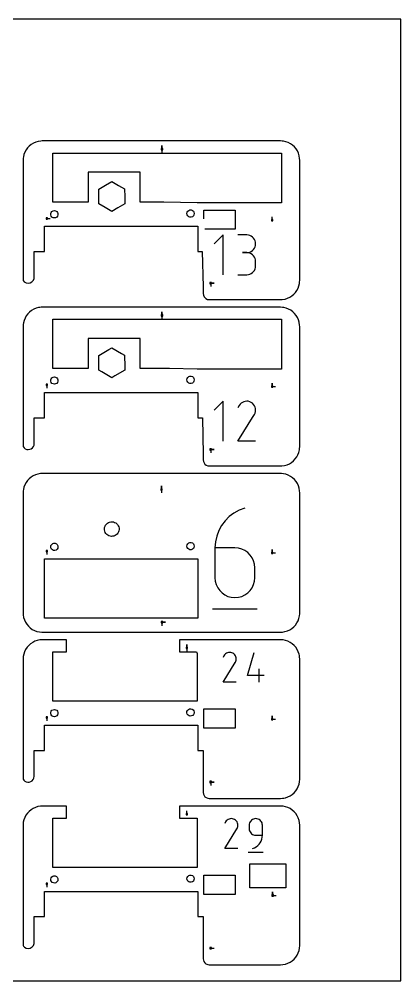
# Model space of a CAD drawing. Extents: x 0 to 400, y 0 to 400.
# Drawn here: x 241.4 to 400, y 0 to 400 of the extents above; entities that cross this region are included whole.
import ezdxf

# ---------------------------------------------------------------- set-up
doc = ezdxf.new("R2010")
doc.units = 0

msp = doc.modelspace()

# ---------------------------------------------------------------- linework, layer by layer
at = {"layer": 'annotation', "color": 1}
for p, q in [((300.755609, 346.001219), (300.755609, 347.429969)), ((300.755609, 346.001219), (300.755609, 347.429969)), ((300.755609, 347.429969), (300.755609, 346.001219)), ((300.755609, 346.001219), (300.755609, 344.572469)), ((318.198953, 320.632715), (318.436343, 320.632733)), ((318.198975, 320.553919), (318.198953, 320.632715)), ((318.198973, 316.897401), (318.198975, 320.553919)), ((318.436343, 320.632733), (331.198956, 320.632905)), ((331.198956, 320.632905), (331.199078, 320.554001)), ((331.199078, 320.554001), (331.198976, 312.699797)), ((252.850612, 317.081897), (254.279362, 317.081897)), ((346.517482, 316.367522), (346.517482, 317.796272)), ((330.98148, 312.632829), (318.593611, 312.632749)), ((331.199086, 312.632911), (330.98148, 312.632829)), ((331.198976, 312.699797), (331.199086, 312.632911)), ((326.123764, 310.271913), (322.441896, 306.589007)), ((326.123764, 293.710258), (326.123764, 310.271913)), ((336.011579, 310.252699), (332.333866, 310.252699)), ((336.673025, 310.193329), (336.011579, 310.252699)), ((337.295422, 310.022233), (336.673025, 310.193329)), ((337.868419, 309.749936), (337.295422, 310.022233)), ((338.381665, 309.386958), (337.868419, 309.749936)), ((338.824806, 308.943824), (338.381665, 309.386958)), ((339.187491, 308.431056), (338.824806, 308.943824)), ((339.459369, 307.859177), (339.187491, 308.431056)), ((338.381665, 303.763925), (338.824806, 304.207928)), ((338.824806, 304.207928), (339.187491, 304.721992)), ((339.187491, 304.721992), (339.459369, 305.29568)), ((339.630087, 307.238711), (339.459369, 307.859177)), ((339.459369, 305.29568), (339.630087, 305.918555)), ((339.689293, 306.580179), (339.630087, 307.238711)), ((339.630087, 305.918555), (339.689293, 306.580179)), ((339.689293, 306.580179), (339.689293, 306.580179)), ((336.011579, 302.897272), (334.170126, 302.897272)), ((334.170126, 302.897272), (336.011579, 302.897272)), ((336.011579, 302.897272), (336.673025, 302.956656)), ((336.673025, 302.837902), (336.011579, 302.897272)), ((336.011579, 302.897272), (336.011579, 302.897272)), ((336.673025, 302.956656), (337.295422, 303.127852)), ((337.295422, 302.666806), (336.673025, 302.837902)), ((337.295422, 303.127852), (337.868419, 303.40042)), ((337.868419, 302.394508), (337.295422, 302.666806)), ((337.868419, 303.40042), (338.381665, 303.763925)), ((338.381665, 302.031531), (337.868419, 302.394508)), ((338.824806, 301.588397), (338.381665, 302.031531)), ((339.187491, 301.075629), (338.824806, 301.588397)), ((339.459369, 300.50375), (339.187491, 301.075629)), ((339.630087, 299.883283), (339.459369, 300.50375)), ((339.187491, 295.531959), (339.459369, 296.10388)), ((339.459369, 296.10388), (339.630087, 296.724492)), ((339.689293, 299.224751), (339.630087, 299.883283)), ((339.630087, 296.724492), (339.689293, 297.383298)), ((339.689293, 297.383298), (339.689293, 299.224751)), ((339.689293, 299.224751), (339.689293, 299.224751)), ((332.333866, 293.710778), (336.011579, 293.710778)), ((336.011579, 293.710778), (336.673025, 293.770114)), ((336.011579, 293.710778), (336.011579, 293.710778)), ((336.673025, 293.770114), (337.295422, 293.941124)), ((337.295422, 293.941124), (337.868419, 294.21331)), ((337.868419, 294.21331), (338.381665, 294.576177)), ((338.381665, 294.576177), (338.824806, 295.019225)), ((338.824806, 295.019225), (339.187491, 295.531959)), ((320.99474, 290.205646), (322.42349, 290.205646)), ((320.99474, 290.205646), (322.42349, 290.205646)), ((322.42349, 290.205646), (320.99474, 290.205646)), ((320.99474, 290.205646), (320.99474, 288.776896)), ((300.755609, 276.826214), (300.755609, 278.254964)), ((300.755609, 276.826214), (300.755609, 278.254964)), ((300.755609, 278.254964), (300.755609, 276.826214)), ((300.755609, 276.826214), (300.755609, 275.397464)), ((346.517482, 247.192518), (346.517482, 248.621267)), ((346.517482, 247.192518), (346.517482, 248.621267)), ((346.517482, 248.621267), (346.517482, 247.192518)), ((252.850612, 247.906893), (252.850612, 246.478143)), ((346.517482, 247.192518), (347.946232, 247.192517)), ((326.122514, 241.096908), (322.440646, 237.414002)), ((326.122514, 224.535253), (326.122514, 241.096908)), ((333.670296, 240.252465), (333.210467, 239.798792)), ((334.192706, 240.612705), (333.670296, 240.252465)), ((334.763713, 240.875881), (334.192706, 240.612705)), ((335.369332, 241.038358), (334.763713, 240.875881)), ((335.995577, 241.096504), (335.369332, 241.038358)), ((336.628465, 241.046687), (335.995577, 241.096504)), ((337.254009, 240.885272), (336.628465, 241.046687)), ((337.858226, 240.608628), (337.254009, 240.885272)), ((338.398633, 240.224887), (337.858226, 240.608628)), ((337.858226, 240.608628), (337.858226, 240.608628)), ((338.850472, 239.7644), (338.398633, 240.224887)), ((332.827205, 239.25532), (332.344252, 238.328881)), ((333.210467, 239.798792), (332.827205, 239.25532)), ((339.209725, 239.24128), (338.850472, 239.7644)), ((339.195954, 235.577607), (339.476586, 236.180148)), ((339.472375, 238.669641), (339.209725, 239.24128)), ((339.634403, 238.063594), (339.472375, 238.669641)), ((339.476586, 236.180148), (339.640527, 236.804735)), ((339.691793, 237.437255), (339.634403, 238.063594)), ((339.640527, 236.804735), (339.691793, 237.437255)), ((332.333866, 224.535119), (339.130521, 235.476862)), ((339.130521, 235.476862), (339.138647, 235.486916)), ((339.130521, 235.476862), (339.130521, 235.476862)), ((339.138647, 235.486916), (339.146438, 235.497056)), ((339.146438, 235.497056), (339.153948, 235.507366)), ((339.153948, 235.507366), (339.161227, 235.517933)), ((339.161227, 235.517933), (339.168326, 235.528842)), ((339.168326, 235.528842), (339.175297, 235.540178)), ((339.175297, 235.540178), (339.182191, 235.552028)), ((339.182191, 235.552028), (339.18906, 235.564475)), ((339.18906, 235.564475), (339.195954, 235.577607)), ((339.195954, 235.577607), (339.195954, 235.577607)), ((339.689293, 224.535119), (332.333866, 224.535119)), ((320.99474, 221.030641), (322.42349, 221.030641)), ((320.99474, 221.030641), (322.42349, 221.030641)), ((322.42349, 221.030641), (320.99474, 221.030641)), ((320.99474, 221.030641), (320.99474, 219.601891)), ((300.517484, 204.417515), (300.517484, 205.846264)), ((300.517484, 204.417515), (300.517484, 205.846264)), ((300.517484, 205.846264), (300.517484, 204.417515)), ((300.517484, 204.417515), (300.517484, 202.988765)), ((335.217693, 196.649375), (332.847155, 195.760566)), ((335.217693, 196.649375), (335.217693, 196.649375)), ((328.714185, 193.086687), (326.996412, 191.361625)), ((330.671876, 194.563002), (328.714185, 193.086687)), ((332.847155, 195.760566), (330.671876, 194.563002)), ((325.540889, 189.417821), (324.369944, 187.285278)), ((326.996412, 191.361625), (325.540889, 189.417821)), ((323.505908, 184.994001), (322.971111, 182.573995)), ((324.369944, 187.285278), (323.505908, 184.994001)), ((322.971111, 182.573995), (322.787883, 180.055263)), ((322.787883, 180.055263), (322.787883, 167.669854)), ((331.062739, 180.055263), (322.787883, 180.055263)), ((332.550991, 179.922449), (331.062739, 180.055263)), ((252.850612, 178.731891), (252.850612, 177.303141)), ((333.951385, 179.539408), (332.550991, 179.922449)), ((335.240629, 178.929238), (333.951385, 179.539408)), ((336.39543, 178.115039), (335.240629, 178.929238)), ((337.392498, 177.119911), (336.39543, 178.115039)), ((338.20854, 175.966953), (337.392498, 177.119911)), ((346.517482, 178.017516), (346.517482, 179.446265)), ((346.517482, 178.017516), (346.517482, 179.446265)), ((346.517482, 179.446265), (346.517482, 178.017516)), ((346.517482, 178.017516), (347.946232, 178.017515)), ((338.820265, 174.679264), (338.20854, 175.966953)), ((339.20438, 173.279944), (338.820265, 174.679264)), ((339.337594, 171.792092), (339.20438, 173.279944)), ((339.337594, 167.669854), (339.337594, 171.792092)), ((339.337594, 171.792092), (339.337594, 171.792092)), ((322.787883, 167.669854), (322.787883, 167.669854)), ((322.787883, 167.669854), (322.921482, 166.18128)), ((322.921482, 166.18128), (323.306559, 164.780027)), ((323.306559, 164.780027), (323.919534, 163.48954)), ((338.20854, 163.48954), (338.820265, 164.780027)), ((338.820265, 164.780027), (339.20438, 166.18128)), ((339.20438, 166.18128), (339.337594, 167.669854)), ((323.919534, 163.48954), (324.736826, 162.333264)), ((324.736826, 162.333264), (325.734855, 161.334645)), ((325.734855, 161.334645), (326.890042, 160.517128)), ((326.890042, 160.517128), (328.178804, 159.90416)), ((333.951385, 159.90416), (335.240629, 160.517128)), ((335.240629, 160.517128), (336.39543, 161.334645)), ((336.39543, 161.334645), (337.392498, 162.333264)), ((337.392498, 162.333264), (338.20854, 163.48954)), ((328.178804, 159.90416), (329.577563, 159.519185)), ((329.577563, 159.519185), (331.062739, 159.385651)), ((331.062739, 159.385651), (332.550991, 159.519185)), ((331.062739, 159.385651), (331.062739, 159.385651)), ((332.550991, 159.519185), (333.951385, 159.90416)), ((321.751481, 154.727685), (340.383343, 154.727685)), ((300.755609, 149.135514), (302.184359, 149.135514)), ((300.755609, 149.135514), (302.184359, 149.135514)), ((302.184359, 149.135514), (300.755609, 149.135514)), ((300.755609, 149.135514), (300.755609, 147.706764)), ((311.11311, 138.476204), (311.11311, 139.904954)), ((311.11311, 138.476204), (311.11311, 139.904954)), ((311.11311, 139.904954), (311.11311, 138.476204)), ((311.11311, 138.476204), (311.11311, 137.047454)), ((327.518385, 136.254631), (327.126578, 135.98445)), ((327.94664, 136.452012), (327.518385, 136.254631)), ((328.400854, 136.57387), (327.94664, 136.452012)), ((328.870539, 136.61748), (328.400854, 136.57387)), ((329.345204, 136.580117), (328.870539, 136.61748)), ((329.814362, 136.459056), (329.345204, 136.580117)), ((330.267525, 136.251573), (329.814362, 136.459056)), ((330.67283, 135.963767), (330.267525, 136.251573)), ((330.267525, 136.251573), (330.267525, 136.251573)), ((336.299729, 126.957943), (339.054119, 136.617783)), ((326.124255, 124.196441), (331.221747, 132.402748)), ((326.494259, 135.236592), (326.132045, 134.541763)), ((326.781706, 135.644196), (326.494259, 135.236592)), ((327.126578, 135.98445), (326.781706, 135.644196)), ((331.01171, 135.618402), (330.67283, 135.963767)), ((331.281149, 135.226062), (331.01171, 135.618402)), ((331.221747, 132.402748), (331.227841, 132.410289)), ((331.221747, 132.402748), (331.221747, 132.402748)), ((331.227841, 132.410289), (331.233684, 132.417894)), ((331.233684, 132.417894), (331.239317, 132.425627)), ((331.239317, 132.425627), (331.244776, 132.433552)), ((331.244776, 132.433552), (331.2501, 132.441734)), ((331.2501, 132.441734), (331.255328, 132.450236)), ((331.255328, 132.450236), (331.260499, 132.459123)), ((331.260499, 132.459123), (331.26565, 132.468458)), ((331.26565, 132.468458), (331.270821, 132.478307)), ((331.270821, 132.478307), (331.481295, 132.930213)), ((331.270821, 132.478307), (331.270821, 132.478307)), ((331.478137, 134.797332), (331.281149, 135.226062)), ((331.599658, 134.342798), (331.478137, 134.797332)), ((331.481295, 132.930213), (331.604251, 133.398653)), ((331.642701, 133.873043), (331.599658, 134.342798)), ((331.604251, 133.398653), (331.642701, 133.873043)), ((341.129259, 124.196542), (341.129259, 129.713112)), ((331.640825, 124.196441), (326.124255, 124.196441)), ((343.19661, 126.957943), (336.299729, 126.957943)), ((252.850612, 109.556882), (252.850612, 108.128132)), ((346.517482, 108.842507), (346.517482, 110.271257)), ((346.517482, 108.842507), (346.517482, 110.271257)), ((346.517482, 110.271257), (346.517482, 108.842507)), ((346.517482, 108.842507), (347.946232, 108.842507)), ((320.99474, 82.68063), (322.42349, 82.68063)), ((320.99474, 82.68063), (322.42349, 82.68063)), ((322.42349, 82.68063), (320.99474, 82.68063)), ((320.99474, 82.68063), (320.99474, 81.25188)), ((311.113111, 69.301199), (311.113111, 70.729949)), ((327.184415, 66.061587), (326.8222, 65.366758)), ((327.471862, 66.469191), (327.184415, 66.061587)), ((327.816733, 66.809445), (327.471862, 66.469191)), ((328.208541, 67.079626), (327.816733, 66.809445)), ((328.636796, 67.277007), (328.208541, 67.079626)), ((329.09101, 67.398866), (328.636796, 67.277007)), ((329.560694, 67.442475), (329.09101, 67.398866)), ((330.03536, 67.405112), (329.560694, 67.442475)), ((330.504518, 67.284051), (330.03536, 67.405112)), ((330.957681, 67.076568), (330.504518, 67.284051)), ((331.362986, 66.788762), (330.957681, 67.076568)), ((330.957681, 67.076568), (330.957681, 67.076568)), ((331.701865, 66.443397), (331.362986, 66.788762)), ((331.971305, 66.051057), (331.701865, 66.443397)), ((332.168292, 65.622327), (331.971305, 66.051057)), ((332.289814, 65.167793), (332.168292, 65.622327)), ((332.171451, 63.755208), (332.294406, 64.223648)), ((332.332856, 64.698038), (332.289814, 65.167793)), ((332.294406, 64.223648), (332.332856, 64.698038)), ((337.033638, 65.176816), (336.989105, 64.680598)), ((336.989105, 64.680598), (336.989105, 63.299508)), ((337.161997, 65.643972), (337.033638, 65.176816)), ((337.366322, 66.074238), (337.161997, 65.643972)), ((337.638753, 66.459786), (337.366322, 66.074238)), ((337.971429, 66.792789), (337.638753, 66.459786)), ((338.356491, 67.065417), (337.971429, 66.792789)), ((338.786079, 67.269843), (338.356491, 67.065417)), ((339.252332, 67.39824), (338.786079, 67.269843)), ((339.74739, 67.442778), (339.252332, 67.39824)), ((340.243475, 67.39824), (339.74739, 67.442778)), ((339.74739, 67.442778), (339.74739, 67.442778)), ((340.710273, 67.269843), (340.243475, 67.39824)), ((341.14002, 67.065417), (340.710273, 67.269843)), ((341.524954, 66.792789), (341.14002, 67.065417)), ((341.85731, 66.459786), (341.524954, 66.792789)), ((342.129324, 66.074238), (341.85731, 66.459786)), ((342.333232, 65.643972), (342.129324, 66.074238)), ((342.461271, 65.176816), (342.333232, 65.643972)), ((342.505676, 64.680598), (342.461271, 65.176816)), ((342.505676, 60.538107), (342.505676, 64.680598)), ((342.505676, 64.680598), (342.505676, 64.680598)), ((326.814411, 55.021436), (331.911902, 63.227743)), ((331.911902, 63.227743), (331.917996, 63.235284)), ((331.911902, 63.227743), (331.911902, 63.227743)), ((331.917996, 63.235284), (331.92384, 63.242889)), ((331.92384, 63.242889), (331.929472, 63.250622)), ((331.929472, 63.250622), (331.934931, 63.258547)), ((331.934931, 63.258547), (331.940256, 63.266729)), ((331.940256, 63.266729), (331.945484, 63.275231)), ((331.945484, 63.275231), (331.950655, 63.284118)), ((331.950655, 63.284118), (331.955806, 63.293453)), ((331.955806, 63.293453), (331.960977, 63.303302)), ((331.960977, 63.303302), (332.171451, 63.755208)), ((331.960977, 63.303302), (331.960977, 63.303302)), ((336.989105, 63.299508), (336.989105, 63.299508)), ((336.989105, 63.299508), (337.033638, 62.803317)), ((337.033638, 62.803317), (337.161997, 62.336233)), ((337.161997, 62.336233), (337.366322, 61.90607)), ((337.366322, 61.90607), (337.638753, 61.520645)), ((337.638753, 61.520645), (337.971429, 61.187772)), ((337.971429, 61.187772), (338.356491, 60.915267)), ((338.356491, 60.915267), (338.786079, 60.710944)), ((338.786079, 60.710944), (339.252332, 60.582619)), ((339.252332, 60.582619), (339.74739, 60.538107)), ((339.74739, 60.538107), (342.505676, 60.538107)), ((342.444606, 59.700627), (342.505676, 60.538107)), ((339.879877, 55.712793), (340.531627, 56.203358)), ((340.531627, 56.203358), (341.103634, 56.777051)), ((341.103634, 56.777051), (341.588417, 57.423747)), ((341.588417, 57.423747), (341.978495, 58.133324)), ((341.978495, 58.133324), (342.266385, 58.895659)), ((342.266385, 58.895659), (342.444606, 59.700627)), ((332.330981, 55.021436), (326.814411, 55.021436)), ((336.644417, 53.468882), (342.855038, 53.468882)), ((338.367079, 55.021537), (339.155867, 55.315478)), ((338.367079, 55.021537), (338.367079, 55.021537)), ((339.155867, 55.315478), (339.879877, 55.712793)), ((252.850612, 40.381877), (252.850612, 38.953128)), ((346.755607, 35.537779), (346.755607, 36.966528)), ((346.755607, 35.537779), (346.755607, 36.966528)), ((346.755607, 36.966528), (346.755607, 35.537779)), ((346.755607, 35.537779), (348.184357, 35.537778)), ((320.99474, 13.505626), (322.42349, 13.505625))]:
    msp.add_line(p, q, dxfattribs=at)
at = {"layer": 'boundary', "color": 5}
for p, q in [((247.324884, 348.447322), (246.432377, 347.904774)), ((248.280574, 348.868735), (247.324884, 348.447322)), ((249.283092, 349.161799), (248.280574, 348.868735)), ((250.43535, 349.32937), (249.283092, 349.161799)), ((251.01749, 349.367525), (250.43535, 349.32937)), ((260.224808, 349.367525), (251.01749, 349.367525)), ((260.887488, 349.367525), (260.224808, 349.367525)), ((265.437475, 349.367525), (260.887488, 349.367525)), ((306.32749, 349.367525), (265.437475, 349.367525)), ((306.987001, 349.367525), (306.32749, 349.367525)), ((311.346744, 349.367525), (306.987001, 349.367525)), ((336.91418, 349.367525), (311.346744, 349.367525)), ((350.017488, 349.367525), (336.91418, 349.367525)), ((350.64693, 349.32627), (350.017488, 349.367525)), ((351.258359, 349.259966), (350.64693, 349.32627)), ((352.277911, 349.03048), (351.258359, 349.259966)), ((353.258793, 348.669876), (352.277911, 349.03048)), ((354.184208, 348.18433), (353.258793, 348.669876)), ((355.038334, 347.582145), (354.184208, 348.18433)), ((243.778043, 344.736393), (243.400251, 343.762634)), ((244.279704, 345.652508), (243.778043, 344.736393)), ((244.89665, 346.495306), (244.279704, 345.652508)), ((245.618323, 347.250369), (244.89665, 346.495306)), ((246.432377, 347.904774), (245.618323, 347.250369)), ((355.806545, 346.873624), (355.038334, 347.582145)), ((356.475712, 346.070893), (355.806545, 346.873624)), ((357.034371, 345.187689), (356.475712, 346.070893)), ((357.472973, 344.239118), (357.034371, 345.187689)), ((357.784008, 343.241414), (357.472973, 344.239118)), ((243.074722, 342.240731), (243.017487, 341.367526)), ((243.017487, 341.367526), (243.017487, 298.366546)), ((243.152795, 342.747895), (243.074722, 342.240731)), ((243.400251, 343.762634), (243.152795, 342.747895)), ((357.976224, 341.99697), (357.784008, 343.241414)), ((358.017481, 341.367526), (357.976224, 341.99697)), ((358.017481, 302.669918), (358.017481, 341.367526)), ((251.963611, 305.40026), (251.963611, 313.897401)), ((251.963611, 313.897401), (262.642355, 313.897401)), ((262.642355, 313.897401), (307.798593, 313.897401)), ((307.798593, 313.897401), (313.663281, 313.897401)), ((313.663281, 313.897401), (315.593611, 313.897401)), ((315.593611, 313.897401), (315.593611, 305.40026)), ((251.96361, 303.367524), (251.963611, 305.40026)), ((315.593611, 305.40026), (315.593611, 303.367524)), ((247.60059, 292.182833), (247.652506, 301.670933)), ((247.652506, 301.670933), (247.652506, 303.367524)), ((247.652506, 303.367524), (248.484741, 303.367524)), ((248.484741, 303.367524), (251.96361, 303.367524)), ((315.593611, 303.367524), (317.45405, 303.367524)), ((317.45405, 303.367524), (317.899115, 288.642487)), ((358.017481, 291.367521), (358.017481, 302.669918)), ((243.017487, 298.366546), (243.017487, 291.367521)), ((247.291011, 291.38152), (247.60059, 292.182833)), ((243.017487, 291.367521), (243.54383, 290.760083)), ((243.54383, 290.760083), (244.286092, 290.327661)), ((244.286092, 290.327661), (245.131008, 290.172532)), ((245.131008, 290.172532), (245.978465, 290.313074)), ((245.978465, 290.313074), (246.728077, 290.732641)), ((246.728077, 290.732641), (247.291011, 291.38152)), ((317.899115, 288.642487), (317.899115, 285.867522)), ((356.834283, 287.200801), (357.319832, 288.126216)), ((357.319832, 288.126216), (357.680436, 289.107096)), ((357.680436, 289.107096), (357.90992, 290.126651)), ((357.90992, 290.126651), (357.976224, 290.73808)), ((357.976224, 290.73808), (358.017481, 291.367521)), ((317.899115, 285.867522), (317.976944, 285.262175)), ((317.976944, 285.262175), (318.330059, 284.470254)), ((318.330059, 284.470254), (318.932734, 283.846861)), ((352.889079, 283.912034), (353.837646, 284.350632)), ((353.837646, 284.350632), (354.720854, 284.909292)), ((354.720854, 284.909292), (355.523579, 285.578459)), ((355.523579, 285.578459), (356.232101, 286.346677)), ((356.232101, 286.346677), (356.834283, 287.200801)), ((249.419504, 280.013929), (248.412278, 279.738437)), ((249.973273, 280.12408), (249.419504, 280.013929)), ((250.481613, 280.157397), (249.973273, 280.12408)), ((251.01749, 280.19252), (250.481613, 280.157397)), ((259.4931, 280.19252), (251.01749, 280.19252)), ((260.767487, 280.19252), (259.4931, 280.19252)), ((269.517477, 280.19252), (260.767487, 280.19252)), ((304.76749, 280.19252), (269.517477, 280.19252)), ((306.035781, 280.19252), (304.76749, 280.19252)), ((314.419915, 280.19252), (306.035781, 280.19252)), ((337.955502, 280.19252), (314.419915, 280.19252)), ((318.932734, 283.846861), (319.712273, 283.46719)), ((319.712273, 283.46719), (320.260912, 283.373555)), ((320.260912, 283.373555), (341.381289, 283.36752)), ((350.017488, 280.19252), (337.955502, 280.19252)), ((341.381289, 283.36752), (350.017488, 283.36752)), ((350.017488, 283.36752), (350.64693, 283.408777)), ((350.886619, 280.135555), (350.017488, 280.19252)), ((350.64693, 283.408777), (351.891371, 283.600996)), ((351.405856, 280.055622), (350.886619, 280.135555)), ((352.420319, 279.807134), (351.405856, 280.055622)), ((351.891371, 283.600996), (352.889079, 283.912034)), ((244.356976, 276.593148), (243.839559, 275.686129)), ((244.988355, 277.424872), (244.356976, 276.593148)), ((245.722893, 278.16707), (244.988355, 277.424872)), ((246.548022, 278.80704), (245.722893, 278.16707)), ((247.449626, 279.333833), (246.548022, 278.80704)), ((248.412278, 279.738437), (247.449626, 279.333833)), ((353.393672, 279.428357), (352.420319, 279.807134)), ((354.309251, 278.925774), (353.393672, 279.428357)), ((355.151401, 278.307982), (354.309251, 278.925774)), ((355.905704, 277.585551), (355.151401, 278.307982)), ((356.559263, 276.770845), (355.905704, 277.585551)), ((357.100886, 275.877805), (356.559263, 276.770845)), ((243.070174, 272.996332), (243.017487, 272.192521)), ((243.017487, 272.192521), (243.017487, 227.976718)), ((243.179929, 273.709302), (243.070174, 272.996332)), ((243.444958, 274.719333), (243.179929, 273.709302)), ((243.839559, 275.686129), (243.444958, 274.719333)), ((357.521314, 274.921706), (357.100886, 275.877805)), ((357.813347, 273.918911), (357.521314, 274.921706)), ((357.979503, 272.771943), (357.813347, 273.918911)), ((358.017481, 272.192521), (357.979503, 272.771943)), ((358.017481, 232.596709), (358.017481, 272.192521)), ((251.963611, 235.872432), (251.963611, 244.722396)), ((251.963611, 244.722396), (261.558513, 244.722396)), ((261.558513, 244.722396), (308.589751, 244.722396)), ((308.589751, 244.722396), (313.8592, 244.722396)), ((313.8592, 244.722396), (315.593611, 244.722396)), ((315.593611, 244.722396), (315.593611, 235.872432)), ((247.642909, 223.382453), (247.652506, 232.790406)), ((247.652506, 232.790406), (247.652506, 234.192519)), ((247.652506, 234.192519), (248.34029, 234.192519)), ((248.34029, 234.192519), (251.96361, 234.192519)), ((251.96361, 234.192519), (251.963611, 235.872432)), ((315.593611, 235.872432), (315.593611, 234.192519)), ((315.593611, 234.192519), (317.5313, 234.192519)), ((317.5313, 234.192519), (317.899115, 218.98583)), ((358.017481, 222.192516), (358.017481, 232.596709)), ((243.017487, 227.976718), (243.017487, 222.192516)), ((243.017487, 222.192516), (243.442739, 221.681973)), ((243.442739, 221.681973), (243.943527, 221.304929)), ((243.943527, 221.304929), (244.565986, 221.072472)), ((244.565986, 221.072472), (245.187843, 220.993408)), ((245.187843, 220.993408), (245.843644, 221.100237)), ((245.843644, 221.100237), (246.422851, 221.339968)), ((246.422851, 221.339968), (246.939358, 221.757961)), ((246.939358, 221.757961), (247.323438, 222.253371)), ((247.323438, 222.253371), (247.564667, 222.872487)), ((247.564667, 222.872487), (247.642909, 223.382453)), ((357.632095, 219.789684), (357.880581, 220.804148)), ((357.880581, 220.804148), (357.960514, 221.323386)), ((357.960514, 221.323386), (358.017481, 222.192516)), ((317.899115, 218.98583), (317.899115, 216.692517)), ((317.899115, 216.692517), (317.984297, 216.045469)), ((317.984297, 216.045469), (318.258096, 215.419892)), ((354.595811, 215.650736), (355.410512, 216.304295)), ((355.410512, 216.304295), (356.132942, 217.058604)), ((356.132942, 217.058604), (356.750733, 217.900753)), ((356.750733, 217.900753), (357.253317, 218.816333)), ((357.253317, 218.816333), (357.632095, 219.789684)), ((318.258096, 215.419892), (318.631345, 214.92475)), ((318.631345, 214.92475), (319.18125, 214.519884)), ((319.18125, 214.519884), (319.752063, 214.277702)), ((319.752063, 214.277702), (320.2849, 214.197502)), ((320.2849, 214.197502), (342.06761, 214.192515)), ((342.06761, 214.192515), (350.017488, 214.192515)), ((350.017488, 214.192515), (350.596908, 214.230493)), ((350.596908, 214.230493), (351.743873, 214.396652)), ((351.743873, 214.396652), (352.746671, 214.688687)), ((352.746671, 214.688687), (353.702768, 215.109113)), ((353.702768, 215.109113), (354.595811, 215.650736)), ((244.848615, 208.090522), (244.239229, 207.241923)), ((245.563549, 208.852323), (244.848615, 208.090522)), ((246.371802, 209.514289), (245.563549, 208.852323)), ((247.259544, 210.06509), (246.371802, 209.514289)), ((248.211587, 210.495306), (247.259544, 210.06509)), ((249.211639, 210.797577), (248.211587, 210.495306)), ((250.242589, 210.966726), (249.211639, 210.797577)), ((251.01749, 211.017515), (250.242589, 210.966726)), ((255.102856, 211.017515), (251.01749, 211.017515)), ((260.047483, 211.017515), (255.102856, 211.017515)), ((293.997488, 211.017515), (260.047483, 211.017515)), ((295.407486, 211.017515), (293.997488, 211.017515)), ((300.328464, 211.017515), (295.407486, 211.017515)), ((332.858944, 211.017515), (300.328464, 211.017515)), ((344.203437, 211.017515), (332.858944, 211.017515)), ((350.436422, 210.990057), (344.203437, 211.017515)), ((351.264504, 210.908734), (350.436422, 210.990057)), ((352.283845, 210.678455), (351.264504, 210.908734)), ((353.264413, 210.317095), (352.283845, 210.678455)), ((354.189418, 209.830838), (353.264413, 210.317095)), ((355.043046, 209.228003), (354.189418, 209.830838)), ((355.810677, 208.518903), (355.043046, 209.228003)), ((356.479193, 207.715673), (355.810677, 208.518903)), ((243.138583, 204.326431), (243.068278, 203.792412)), ((243.376833, 205.343637), (243.138583, 204.326431)), ((243.74582, 206.321042), (243.376833, 205.343637)), ((244.239229, 207.241923), (243.74582, 206.321042)), ((357.037142, 206.832058), (356.479193, 207.715673)), ((357.474987, 205.883174), (357.037142, 206.832058)), ((357.785231, 204.885258), (357.474987, 205.883174)), ((357.962563, 203.855385), (357.785231, 204.885258)), ((243.034418, 203.275814), (243.017488, 162.095852)), ((243.068278, 203.792412), (243.034418, 203.275814)), ((358.017481, 203.017516), (357.962563, 203.855385)), ((358.017481, 158.032482), (358.017481, 203.017516)), ((243.017488, 162.095852), (243.017488, 153.017511)), ((357.990022, 152.598578), (358.017481, 158.032482)), ((243.017488, 153.017511), (243.073504, 152.162898)), ((243.073504, 152.162898), (243.253012, 151.133313)), ((357.908698, 151.770495), (357.990022, 152.598578)), ((243.253012, 151.133313), (243.565376, 150.135962)), ((243.565376, 150.135962), (244.00525, 149.18792)), ((244.00525, 149.18792), (244.565104, 148.305404)), ((244.565104, 148.305404), (245.235358, 147.50351)), ((356.227969, 147.991956), (356.830802, 148.84558)), ((356.830802, 148.84558), (357.317061, 149.770586)), ((357.317061, 149.770586), (357.678422, 150.751153)), ((357.678422, 150.751153), (357.908698, 151.770495)), ((245.235358, 147.50351), (246.004546, 146.795959)), ((246.004546, 146.795959), (246.859506, 146.194866)), ((246.859506, 146.194866), (247.785612, 145.710513)), ((247.785612, 145.710513), (248.767017, 145.351179)), ((248.767017, 145.351179), (249.786925, 145.12302)), ((249.786925, 145.12302), (250.827895, 145.029937)), ((250.827895, 145.029937), (258.506044, 145.01751)), ((258.506044, 145.01751), (287.628228, 145.01751)), ((287.628228, 145.01751), (299.280019, 145.01751)), ((299.280019, 145.01751), (315.790655, 145.01751)), ((315.790655, 145.01751), (325.77683, 145.01751)), ((325.77683, 145.01751), (346.185532, 145.01751)), ((346.185532, 145.01751), (350.017488, 145.01751)), ((350.017488, 145.01751), (350.855355, 145.072429)), ((350.855355, 145.072429), (351.885225, 145.249763)), ((351.885225, 145.249763), (352.883146, 145.560009)), ((352.883146, 145.560009), (353.832026, 145.99785)), ((353.832026, 145.99785), (354.715644, 146.5558)), ((354.715644, 146.5558), (355.518868, 147.224317)), ((355.518868, 147.224317), (356.227969, 147.991956)), ((246.147396, 140.189341), (245.360634, 139.499366)), ((247.017486, 140.770715), (246.147396, 140.189341)), ((247.956019, 141.233547), (247.017486, 140.770715)), ((248.946934, 141.569919), (247.956019, 141.233547)), ((250.01486, 141.776795), (248.946934, 141.569919)), ((251.01749, 141.84251), (250.01486, 141.776795)), ((258.127476, 141.84251), (251.01749, 141.84251)), ((261.017488, 141.84251), (258.127476, 141.84251)), ((261.017488, 139.970795), (261.017488, 141.84251)), ((325.459634, 141.84251), (308.017485, 141.84251)), ((308.017485, 141.84251), (308.017485, 138.681044)), ((350.017488, 141.84251), (325.459634, 141.84251)), ((351.061695, 141.77407), (350.017488, 141.84251)), ((352.088034, 141.569919), (351.061695, 141.77407)), ((353.078956, 141.233548), (352.088034, 141.569919)), ((354.017483, 140.770715), (353.078956, 141.233548)), ((354.887579, 140.18934), (354.017483, 140.770715)), ((355.674334, 139.499366), (354.887579, 140.18934)), ((243.62645, 136.903979), (243.290079, 135.913063)), ((244.089285, 137.842512), (243.62645, 136.903979)), ((244.670663, 138.712602), (244.089285, 137.842512)), ((245.360634, 139.499366), (244.670663, 138.712602)), ((255.408928, 125.314815), (255.408928, 136.809329)), ((255.408928, 136.809329), (259.246797, 136.809329)), ((259.246797, 136.809329), (261.017488, 136.809329)), ((261.017488, 136.809329), (261.017488, 139.970795)), ((308.017485, 138.681044), (308.017485, 136.809329)), ((308.017485, 136.809329), (315.081606, 136.809329)), ((315.081606, 136.809329), (315.40892, 136.094904)), ((315.40892, 136.094904), (315.40892, 116.309328)), ((356.364312, 138.712602), (355.674334, 139.499366)), ((356.945684, 137.842512), (356.364312, 138.712602)), ((357.408519, 136.903979), (356.945684, 137.842512)), ((357.74489, 135.913063), (357.408519, 136.903979)), ((243.085931, 134.886721), (243.017488, 133.842511)), ((243.017488, 133.842511), (243.017488, 104.204581)), ((243.290079, 135.913063), (243.085931, 134.886721)), ((357.869579, 135.286196), (357.74489, 135.913063)), ((357.959489, 134.727276), (357.869579, 135.286196)), ((358.017481, 133.842511), (357.959489, 134.727276)), ((358.017481, 105.025144), (358.017481, 133.842511)), ((255.408928, 116.309328), (255.408928, 125.314815)), ((266.491052, 116.309328), (255.408928, 116.309328)), ((267.328658, 116.309328), (266.491052, 116.309328)), ((272.684332, 116.309328), (267.328658, 116.309328)), ((289.080509, 116.309328), (272.684332, 116.309328)), ((314.195843, 116.309328), (289.080509, 116.309328)), ((315.40892, 116.309328), (314.195843, 116.309328)), ((243.017488, 104.204581), (243.017487, 83.842506)), ((251.963611, 101.756292), (251.963611, 106.372386)), ((251.963611, 106.372386), (274.564619, 106.372386)), ((274.564619, 106.372386), (299.095861, 106.372386)), ((299.095861, 106.372386), (311.508167, 106.372386)), ((311.508167, 106.372386), (315.593611, 106.372386)), ((315.593611, 106.372386), (315.593611, 101.756293)), ((358.017481, 83.842506), (358.017481, 105.025144)), ((251.963611, 95.842509), (251.963611, 101.756292)), ((315.593611, 101.756293), (315.593611, 95.842509)), ((247.652506, 90.906662), (247.652506, 95.842509)), ((247.652506, 95.842509), (250.073706, 95.842509)), ((250.073706, 95.842509), (251.963611, 95.842509)), ((315.593611, 95.842509), (316.604299, 95.842509)), ((316.604299, 95.842509), (317.899115, 95.842509)), ((317.899115, 95.842509), (317.899115, 86.415637)), ((247.652506, 85.143148), (247.652506, 90.906662)), ((247.184505, 83.702607), (247.504417, 84.295482)), ((247.504417, 84.295482), (247.652506, 85.143148)), ((317.899115, 86.415637), (317.899115, 78.342507)), ((243.017487, 83.842506), (243.273189, 83.494475)), ((243.273189, 83.494475), (243.740828, 83.091001)), ((243.740828, 83.091001), (244.338162, 82.7795)), ((244.338162, 82.7795), (244.944337, 82.661046)), ((244.944337, 82.661046), (245.617523, 82.686776)), ((245.617523, 82.686776), (246.202648, 82.884525)), ((246.202648, 82.884525), (246.774471, 83.240712)), ((246.774471, 83.240712), (247.184505, 83.702607)), ((356.945684, 79.842509), (357.408519, 80.781039)), ((357.408519, 80.781039), (357.74489, 81.771958)), ((357.74489, 81.771958), (357.949038, 82.7983)), ((357.949038, 82.7983), (358.017481, 83.842506)), ((317.899115, 78.342507), (317.984298, 77.695459)), ((317.984298, 77.695459), (318.250101, 77.083731)), ((318.250101, 77.083731), (318.631345, 76.57474)), ((318.631345, 76.57474), (319.167401, 76.17787)), ((319.167401, 76.17787), (319.752063, 75.927692)), ((351.461169, 75.990408), (352.088034, 76.115099)), ((352.088034, 76.115099), (353.078956, 76.451474)), ((353.078956, 76.451474), (354.017483, 76.914302)), ((354.017483, 76.914302), (354.887579, 77.495677)), ((354.887579, 77.495677), (355.674334, 78.185655)), ((355.674334, 78.185655), (356.364312, 78.972419)), ((356.364312, 78.972419), (356.945684, 79.842509)), ((248.155143, 72.126136), (247.206084, 71.688716)), ((249.153177, 72.435938), (248.155143, 72.126136)), ((250.220343, 72.615258), (249.153177, 72.435938)), ((251.01749, 72.667505), (250.220343, 72.615258)), ((256.670327, 72.667505), (251.01749, 72.667505)), ((261.017488, 72.667505), (256.670327, 72.667505)), ((261.017488, 69.852069), (261.017488, 72.667505)), ((320.253022, 72.667505), (308.017485, 72.667505)), ((308.017485, 72.667505), (308.017485, 70.44976)), ((319.752063, 75.927692), (320.399117, 75.842505)), ((350.017488, 72.667505), (320.253022, 72.667505)), ((320.399117, 75.842505), (333.831766, 75.842505)), ((333.831766, 75.842505), (350.017488, 75.842505)), ((350.017488, 75.842505), (350.90225, 75.900497)), ((351.061695, 72.599065), (350.017488, 72.667505)), ((350.90225, 75.900497), (351.461169, 75.990408)), ((352.088035, 72.394914), (351.061695, 72.599065)), ((353.078956, 72.058543), (352.088035, 72.394914)), ((354.017483, 71.595711), (353.078956, 72.058543)), ((244.206113, 68.842351), (243.719456, 67.917572)), ((244.809313, 69.695697), (244.206113, 68.842351)), ((245.518734, 70.463011), (244.809313, 69.695697)), ((246.32224, 71.131163), (245.518734, 70.463011)), ((247.206084, 71.688716), (246.32224, 71.131163)), ((261.017488, 67.634324), (261.017488, 69.852069)), ((308.017485, 70.44976), (308.017485, 67.634324)), ((354.887579, 71.014335), (354.017483, 71.595711)), ((355.674335, 70.324361), (354.887579, 71.014335)), ((356.364312, 69.537597), (355.674335, 70.324361)), ((356.945684, 68.667507), (356.364312, 69.537597)), ((357.408519, 67.728974), (356.945684, 68.667507)), ((243.126954, 65.917959), (243.017488, 64.667506)), ((243.017488, 64.667506), (243.017488, 41.103691)), ((243.357673, 66.937182), (243.126954, 65.917959)), ((243.719456, 67.917572), (243.357673, 66.937182)), ((255.408928, 58.813723), (255.408928, 67.634324)), ((255.408928, 67.634324), (258.354013, 67.634324)), ((258.354013, 67.634324), (261.017488, 67.634324)), ((308.017485, 67.634324), (312.972913, 67.634324)), ((312.972913, 67.634324), (315.408921, 67.634324)), ((315.408921, 67.634324), (315.408921, 62.317277)), ((357.74489, 66.738058), (357.408519, 67.728974)), ((357.950883, 65.683578), (357.74489, 66.738058)), ((358.017481, 64.667506), (357.950883, 65.683578)), ((358.017481, 40.341157), (358.017481, 64.667506)), ((315.408921, 62.317277), (315.40892, 47.134323)), ((255.408928, 47.134323), (255.408928, 58.813723)), ((263.913072, 47.134323), (255.408928, 47.134323)), ((265.363004, 47.134323), (263.913072, 47.134323)), ((274.633915, 47.134323), (265.363004, 47.134323)), ((287.173227, 47.134323), (274.633915, 47.134323)), ((306.380694, 47.134323), (287.173227, 47.134323)), ((315.40892, 47.134323), (306.380694, 47.134323)), ((243.017488, 41.103691), (243.017488, 14.667501)), ((358.017481, 14.667501), (358.017481, 40.341157)), ((251.963611, 34.3454), (251.963611, 37.197381)), ((251.963611, 37.197381), (279.98383, 37.197381)), ((279.98383, 37.197381), (295.140073, 37.197381)), ((295.140073, 37.197381), (310.52857, 37.197381)), ((310.52857, 37.197381), (315.593611, 37.197381)), ((315.593611, 37.197381), (315.593611, 34.3454)), ((251.963611, 26.667504), (251.963611, 34.3454)), ((315.593611, 34.3454), (315.593611, 26.667504)), ((247.652506, 20.259268), (247.652506, 26.667504)), ((247.652506, 26.667504), (250.795963, 26.667504)), ((250.795963, 26.667504), (251.963611, 26.667504)), ((315.593611, 26.667504), (316.218049, 26.667504)), ((316.218049, 26.667504), (317.899115, 26.667504)), ((317.899115, 26.667504), (317.899115, 19.648889)), ((247.615208, 15.537889), (247.652506, 20.259268)), ((317.899115, 19.648889), (317.899115, 9.167502)), ((243.017488, 14.667501), (243.226484, 14.383041)), ((243.226484, 14.383041), (243.584968, 14.020634)), ((243.584968, 14.020634), (244.338162, 13.604495)), ((244.338162, 13.604495), (245.187843, 13.468393)), ((245.187843, 13.468393), (246.033328, 13.628449)), ((246.033328, 13.628449), (246.774471, 14.065707)), ((246.774471, 14.065707), (247.323438, 14.728356)), ((247.323438, 14.728356), (247.615208, 15.537889)), ((357.408519, 11.606034), (357.74489, 12.596953)), ((357.74489, 12.596953), (357.949038, 13.623295)), ((357.949038, 13.623295), (358.017481, 14.667501)), ((317.899115, 9.167502), (317.984298, 8.520454)), ((317.984298, 8.520454), (318.17414, 8.040294)), ((318.17414, 8.040294), (318.631345, 7.399735)), ((354.017483, 7.739297), (354.887579, 8.320673)), ((354.887579, 8.320673), (355.674335, 9.01065)), ((355.674335, 9.01065), (356.364312, 9.797414)), ((356.364312, 9.797414), (356.945684, 10.667504)), ((356.945684, 10.667504), (357.408519, 11.606034)), ((318.631345, 7.399735), (319.035833, 7.078826)), ((319.035833, 7.078826), (319.752063, 6.752687)), ((319.752063, 6.752687), (320.399117, 6.6675)), ((320.399117, 6.6675), (330.400164, 6.6675)), ((330.400164, 6.6675), (350.017488, 6.6675)), ((350.017488, 6.6675), (351.033558, 6.734099)), ((351.033558, 6.734099), (352.088035, 6.940094)), ((352.088035, 6.940094), (353.078956, 7.276468)), ((353.078956, 7.276468), (354.017483, 7.739297))]:
    msp.add_line(p, q, dxfattribs=at)
at = {"layer": 'frame', "color": 5}
for p, q in [((400, 400), (0, 400)), ((400, 0), (400, 400)), ((0, 0), (400, 0))]:
    msp.add_line(p, q, dxfattribs=at)
at = {"layer": 'hole', "color": 5}
for p, q in [((255.408928, 326.957222), (255.408928, 344.334344)), ((255.408928, 344.334344), (260.139828, 344.334344)), ((260.139828, 344.334344), (299.784991, 344.334344)), ((299.784991, 344.334344), (314.651146, 344.334344)), ((301.041359, 346.286969), (300.469859, 346.286969)), ((300.469859, 346.286969), (300.469859, 345.715469)), ((300.469859, 345.715469), (301.041359, 345.715469)), ((301.041359, 345.715469), (301.041359, 346.286969)), ((314.651146, 344.334344), (337.685388, 344.334344)), ((337.685388, 344.334344), (350.408931, 344.334344)), ((350.408931, 344.334344), (350.408931, 336.820876)), ((279.034059, 336.367527), (270.017487, 336.367526)), ((270.017487, 336.367526), (270.017487, 329.048736)), ((291.68949, 336.367527), (279.034059, 336.367527)), ((291.68949, 331.153133), (291.68949, 336.367527)), ((350.408931, 336.820876), (350.408931, 323.666242)), ((277.30866, 330.978987), (279.857673, 332.461504)), ((279.857673, 332.461504), (282.678472, 330.844871)), ((270.017487, 329.048736), (270.017487, 323.834343)), ((274.498215, 329.344419), (277.30866, 330.978987)), ((274.507606, 326.395651), (274.498215, 329.344419)), ((282.678472, 330.844871), (285.236876, 329.37862)), ((285.236876, 329.37862), (285.24723, 326.127419)), ((291.68949, 323.834343), (291.68949, 331.153133)), ((255.408928, 323.834343), (255.408928, 326.957222)), ((274.51796, 323.144451), (274.507606, 326.395651)), ((285.24723, 326.127419), (285.256621, 323.17865)), ((254.695694, 319.627663), (255.035393, 320.0339)), ((255.035393, 320.0339), (255.493543, 320.299455)), ((263.939639, 323.834343), (255.408928, 323.834343)), ((255.493543, 320.299455), (256.014891, 320.392297)), ((256.014891, 320.392297), (256.536553, 320.301231)), ((256.536553, 320.301231), (256.995604, 320.037238)), ((256.995604, 320.037238), (257.336681, 319.63216)), ((270.017487, 323.834343), (263.939639, 323.834343)), ((277.076364, 321.678199), (274.51796, 323.144451)), ((279.897163, 320.061566), (277.076364, 321.678199)), ((282.446176, 321.544083), (279.897163, 320.061566)), ((285.256621, 323.17865), (282.446176, 321.544083)), ((301.557888, 323.834343), (291.68949, 323.834343)), ((315.40892, 323.666242), (301.557888, 323.834343)), ((311.196868, 319.685108), (311.461682, 320.14378)), ((311.461682, 320.14378), (311.867398, 320.484217)), ((311.867398, 320.484217), (312.365084, 320.66536)), ((312.365084, 320.66536), (312.894711, 320.66536)), ((312.894711, 320.66536), (313.392396, 320.484217)), ((313.392396, 320.484217), (313.798116, 320.14378)), ((313.798116, 320.14378), (314.06293, 319.685108)), ((328.132463, 323.666242), (315.40892, 323.666242)), ((350.408931, 323.666242), (328.132463, 323.666242)), ((253.136362, 317.367647), (252.564862, 317.367647)), ((252.564862, 317.367647), (252.564862, 316.796147)), ((252.564862, 316.796147), (253.136362, 316.796147)), ((253.136362, 316.796147), (253.136362, 317.367647)), ((254.515426, 319.129742), (254.695694, 319.627663)), ((254.516328, 318.600195), (254.515426, 319.129742)), ((254.69829, 318.10289), (254.516328, 318.600195)), ((255.037236, 317.699307), (254.69829, 318.10289)), ((255.039371, 317.697812), (255.037236, 317.699307)), ((255.498422, 317.433819), (255.039371, 317.697812)), ((256.020084, 317.342752), (255.498422, 317.433819)), ((256.541432, 317.435595), (256.020084, 317.342752)), ((256.999582, 317.70115), (256.541432, 317.435595)), ((257.339278, 318.107387), (256.999582, 317.70115)), ((257.336681, 319.63216), (257.518647, 319.134856)), ((257.519549, 318.605309), (257.339278, 318.107387)), ((257.518647, 319.134856), (257.519549, 318.605309)), ((311.104898, 319.163527), (311.196868, 319.685108)), ((311.196868, 318.641947), (311.104898, 319.163527)), ((311.461682, 318.183277), (311.196868, 318.641947)), ((311.867398, 317.842839), (311.461682, 318.183277)), ((312.365083, 317.661695), (311.867398, 317.842839)), ((312.894711, 317.661695), (312.365083, 317.661695)), ((313.392396, 317.842839), (312.894711, 317.661695)), ((313.798116, 318.183276), (313.392396, 317.842839)), ((314.06293, 318.641947), (313.798116, 318.183276)), ((314.06293, 319.685108), (314.1549, 319.163527)), ((314.1549, 319.163527), (314.06293, 318.641947)), ((346.803232, 316.653272), (346.231732, 316.653272)), ((346.231732, 316.653272), (346.231732, 316.081772)), ((346.231732, 316.081772), (346.803232, 316.081772)), ((346.803232, 316.081772), (346.803232, 316.653272)), ((321.28049, 290.491396), (320.70899, 290.491396)), ((320.70899, 290.491396), (320.70899, 289.919896)), ((320.70899, 289.919896), (321.28049, 289.919896)), ((321.28049, 289.919896), (321.28049, 290.491396)), ((301.041359, 277.111964), (300.469859, 277.111964)), ((300.469859, 277.111964), (300.469859, 276.540464)), ((300.469859, 276.540464), (301.041359, 276.540464)), ((301.041359, 276.540464), (301.041359, 277.111964)), ((255.408928, 257.247435), (255.408928, 275.159339)), ((255.408928, 275.159339), (259.329677, 275.159339)), ((259.329677, 275.159339), (292.185741, 275.159339)), ((292.185741, 275.159339), (320.774546, 275.159339)), ((320.774546, 275.159339), (339.864252, 275.159339)), ((339.864252, 275.159339), (350.408931, 275.159339)), ((350.408931, 275.159339), (350.408931, 268.932527)), ((350.408931, 268.932527), (350.408931, 254.491237)), ((281.201259, 267.192522), (270.017487, 267.192521)), ((270.017487, 267.192521), (270.017487, 261.127049)), ((291.68949, 267.192522), (281.201259, 267.192522)), ((291.68949, 260.72481), (291.68949, 267.192522)), ((270.017487, 261.127049), (270.017487, 254.659338)), ((274.498215, 260.169414), (278.615846, 262.564247)), ((274.50279, 258.732835), (274.498215, 260.169414)), ((278.615846, 262.564247), (279.857673, 263.286499)), ((279.857673, 263.286499), (283.990474, 260.917942)), ((283.990474, 260.917942), (285.236876, 260.203615)), ((285.236876, 260.203615), (285.252046, 255.440225)), ((291.68949, 254.659338), (291.68949, 260.72481)), ((255.408928, 254.659338), (255.408928, 257.247435)), ((274.51796, 253.969446), (274.50279, 258.732835)), ((262.478784, 254.659338), (255.408928, 254.659338)), ((270.017487, 254.659338), (262.478784, 254.659338)), ((275.764362, 253.255118), (274.51796, 253.969446)), ((279.897163, 250.886561), (275.764362, 253.255118)), ((285.256621, 254.003645), (281.13899, 251.608813)), ((285.252046, 255.440225), (285.256621, 254.003645)), ((303.929831, 254.659338), (291.68949, 254.659338)), ((315.40892, 254.491237), (303.929831, 254.659338)), ((325.953599, 254.491237), (315.40892, 254.491237)), ((350.408931, 254.491237), (325.953599, 254.491237)), ((253.136362, 248.192643), (252.564862, 248.192643)), ((252.564862, 248.192643), (252.564862, 247.621143)), ((253.136362, 247.621143), (253.136362, 248.192643)), ((254.515653, 249.957333), (254.696795, 250.45502)), ((254.515653, 249.427707), (254.515653, 249.957333)), ((254.696795, 248.93002), (254.515653, 249.427707)), ((254.696795, 250.45502), (255.037236, 250.860738)), ((255.037236, 248.524302), (254.696795, 248.93002)), ((255.037236, 250.860738), (255.495905, 251.125552)), ((255.495905, 248.259488), (255.037236, 248.524302)), ((255.495905, 251.125552), (256.017487, 251.217519)), ((256.017487, 248.16752), (255.495905, 248.259488)), ((256.017487, 251.217519), (256.53907, 251.125552)), ((256.53907, 248.259489), (256.017487, 248.16752)), ((256.53907, 251.125552), (256.997739, 250.860738)), ((256.997739, 248.524302), (256.53907, 248.259489)), ((256.997739, 250.860738), (257.338176, 250.45502)), ((257.338176, 248.93002), (256.997739, 248.524302)), ((257.338176, 250.45502), (257.519322, 249.957333)), ((257.519322, 249.427707), (257.338176, 248.93002)), ((257.519322, 249.957333), (257.519322, 249.427707)), ((281.13899, 251.608813), (279.897163, 250.886561)), ((311.104898, 249.988522), (311.196868, 250.510103)), ((311.196868, 249.466942), (311.104898, 249.988522)), ((311.196868, 250.510103), (311.461682, 250.968775)), ((311.461682, 249.008272), (311.196868, 249.466942)), ((311.461682, 250.968775), (311.867398, 251.309212)), ((311.867398, 248.667834), (311.461682, 249.008272)), ((311.867398, 251.309212), (312.365084, 251.490355)), ((312.365083, 248.48669), (311.867398, 248.667834)), ((312.894711, 248.48669), (312.365083, 248.48669)), ((312.365084, 251.490355), (312.894711, 251.490355)), ((312.894711, 251.490355), (313.392396, 251.309212)), ((313.392396, 248.667834), (312.894711, 248.48669)), ((313.392396, 251.309212), (313.798116, 250.968775)), ((313.798116, 249.008271), (313.392396, 248.667834)), ((313.798116, 250.968775), (314.06293, 250.510103)), ((314.06293, 249.466942), (313.798116, 249.008271)), ((314.06293, 250.510103), (314.1549, 249.988522)), ((314.1549, 249.988522), (314.06293, 249.466942)), ((252.564862, 247.621143), (253.136362, 247.621143)), ((346.803232, 247.478268), (346.231732, 247.478268)), ((346.231732, 247.478268), (346.231732, 246.906768)), ((346.231732, 246.906768), (346.803232, 246.906768)), ((346.803232, 246.906768), (346.803232, 247.478268)), ((321.28049, 221.316391), (320.70899, 221.316391)), ((320.70899, 221.316391), (320.70899, 220.744891)), ((320.70899, 220.744891), (321.28049, 220.744891)), ((321.28049, 220.744891), (321.28049, 221.316391)), ((300.803234, 204.703265), (300.231734, 204.703265)), ((300.231734, 204.703265), (300.231734, 204.131765)), ((300.231734, 204.131765), (300.803234, 204.131765)), ((300.803234, 204.131765), (300.803234, 204.703265)), ((276.841544, 188.073007), (276.915708, 188.597727)), ((276.859625, 187.543379), (276.841544, 188.073007)), ((276.915708, 188.597727), (277.079862, 189.101598)), ((277.079862, 189.101598), (277.329017, 189.569308)), ((277.329017, 189.569308), (277.655604, 189.986648)), ((277.655604, 189.986648), (278.049699, 190.340936)), ((278.049699, 190.340936), (278.499328, 190.621408)), ((278.499328, 190.621408), (278.990832, 190.819542)), ((278.990832, 190.819542), (279.509272, 190.929317)), ((279.509272, 190.929317), (280.038899, 190.947398)), ((280.038899, 190.947398), (280.563619, 190.873235)), ((280.563619, 190.873235), (281.06749, 190.709082)), ((281.06749, 190.709082), (281.5352, 190.459927)), ((281.5352, 190.459927), (281.95254, 190.13334)), ((281.95254, 190.13334), (282.306828, 189.739245)), ((282.306828, 189.739245), (282.587301, 189.289615)), ((282.587301, 189.289615), (282.785434, 188.798112)), ((282.785434, 188.798112), (282.895209, 188.279671)), ((282.895209, 188.279671), (282.91329, 187.750044)), ((276.969402, 187.024939), (276.859625, 187.543379)), ((277.167536, 186.533436), (276.969402, 187.024939)), ((277.448008, 186.083806), (277.167536, 186.533436)), ((277.802296, 185.68971), (277.448008, 186.083806)), ((278.219635, 185.363123), (277.802296, 185.68971)), ((278.687346, 185.113968), (278.219635, 185.363123)), ((279.191216, 184.949816), (278.687346, 185.113968)), ((279.715937, 184.875653), (279.191216, 184.949816)), ((280.245564, 184.893734), (279.715937, 184.875653)), ((280.764005, 185.003509), (280.245564, 184.893734)), ((281.255507, 185.201642), (280.764005, 185.003509)), ((281.705137, 185.482114), (281.255507, 185.201642)), ((282.099232, 185.836402), (281.705137, 185.482114)), ((282.425819, 186.253742), (282.099232, 185.836402)), ((282.674974, 186.721454), (282.425819, 186.253742)), ((282.839127, 187.225324), (282.674974, 186.721454)), ((282.91329, 187.750044), (282.839127, 187.225324)), ((254.499545, 180.598174), (254.618672, 181.112478)), ((254.563498, 180.074144), (254.499545, 180.598174)), ((254.802829, 179.603589), (254.563498, 180.074144)), ((254.618672, 181.112478), (254.906524, 181.55502)), ((254.906524, 181.55502), (255.32837, 181.872423)), ((255.32837, 181.872423), (255.833333, 182.026404)), ((255.833333, 182.026404), (256.36051, 181.998391)), ((256.36051, 181.998391), (256.846312, 181.791763)), ((256.846312, 181.791763), (257.232145, 181.431441)), ((257.232145, 181.431441), (257.471477, 180.960887)), ((257.53543, 180.436855), (257.416302, 179.922552)), ((257.471477, 180.960887), (257.53543, 180.436855)), ((311.104898, 180.813517), (311.196868, 181.335098)), ((311.196868, 180.291937), (311.104898, 180.813517)), ((311.196868, 181.335098), (311.461682, 181.793769)), ((311.461682, 179.833266), (311.196868, 180.291937)), ((311.461682, 181.793769), (311.867398, 182.134206)), ((311.867398, 182.134206), (312.365084, 182.31535)), ((312.365084, 182.31535), (312.894711, 182.31535)), ((312.894711, 182.31535), (313.392397, 182.134206)), ((313.392397, 182.134206), (313.798116, 181.79377)), ((313.798116, 181.79377), (314.06293, 181.335098)), ((314.06293, 180.291937), (313.798116, 179.833266)), ((314.06293, 181.335098), (314.1549, 180.813517)), ((314.1549, 180.813517), (314.06293, 180.291937)), ((253.136362, 179.017641), (252.564862, 179.017641)), ((252.564862, 179.017641), (252.564862, 178.446141)), ((252.564862, 178.446141), (253.136362, 178.446141)), ((253.136362, 178.446141), (253.136362, 179.017641)), ((255.188663, 179.243267), (254.802829, 179.603589)), ((255.674463, 179.036639), (255.188663, 179.243267)), ((256.20164, 179.008626), (255.674463, 179.036639)), ((256.706605, 179.162607), (256.20164, 179.008626)), ((257.128451, 179.480011), (256.706605, 179.162607)), ((257.416302, 179.922552), (257.128451, 179.480011)), ((311.867398, 179.492829), (311.461682, 179.833266)), ((312.365084, 179.311685), (311.867398, 179.492829)), ((312.894711, 179.311685), (312.365084, 179.311685)), ((313.392396, 179.492829), (312.894711, 179.311685)), ((313.798116, 179.833266), (313.392396, 179.492829)), ((346.803232, 178.303266), (346.231732, 178.303266)), ((346.231732, 178.303266), (346.231732, 177.731766)), ((346.231732, 177.731766), (346.803232, 177.731766)), ((346.803232, 177.731766), (346.803232, 178.303266)), ((251.963611, 168.205429), (251.963611, 175.547391)), ((251.963611, 175.547391), (255.05546, 175.547391)), ((255.05546, 175.547391), (313.336696, 175.547391)), ((313.336696, 175.547391), (315.034717, 175.547391)), ((315.034717, 175.547391), (315.593611, 175.547391)), ((315.593611, 175.547391), (315.593611, 168.205429)), ((251.963611, 160.713892), (251.963611, 168.205429)), ((315.593611, 168.205429), (315.593611, 160.713892)), ((251.963611, 150.802389), (251.963611, 160.713892)), ((315.593611, 160.713892), (315.593611, 150.802389)), ((271.227561, 150.802389), (251.963611, 150.802389)), ((315.593611, 150.802389), (271.227561, 150.802389)), ((301.041359, 149.421264), (300.469859, 149.421264)), ((300.469859, 149.421264), (300.469859, 148.849764)), ((300.469859, 148.849764), (301.041359, 148.849764)), ((301.041359, 148.849764), (301.041359, 149.421264)), ((311.39886, 138.761954), (310.82736, 138.761954)), ((310.82736, 138.761954), (310.82736, 138.190454)), ((310.82736, 138.190454), (311.39886, 138.190454)), ((311.39886, 138.190454), (311.39886, 138.761954)), ((254.515653, 111.607323), (254.696795, 112.10501)), ((254.696795, 112.10501), (255.037236, 112.510728)), ((255.037236, 112.510728), (255.495905, 112.775542)), ((255.495905, 112.775542), (256.017487, 112.867509)), ((256.017487, 112.867509), (256.53907, 112.775542)), ((256.53907, 112.775542), (256.997739, 112.510728)), ((256.997739, 112.510728), (257.338177, 112.10501)), ((257.338177, 112.10501), (257.519322, 111.607323)), ((311.153443, 111.998036), (311.365451, 112.481332)), ((311.365451, 112.481332), (311.729965, 112.86297)), ((311.729965, 112.86297), (312.203025, 113.096921)), ((312.203025, 113.096921), (312.727575, 113.154967)), ((312.727575, 113.154967), (313.240343, 113.030105)), ((313.240343, 113.030105), (313.679481, 112.737397)), ((313.679481, 112.737397), (313.992025, 112.312148)), ((313.992025, 112.312148), (314.140277, 111.805648)), ((318.199054, 111.681635), (318.199054, 113.107799)), ((318.199054, 113.107799), (322.486418, 113.107799)), ((322.486418, 113.107799), (331.199051, 113.107799)), ((331.199051, 113.107799), (331.199051, 111.681635)), ((253.136362, 109.842632), (252.564862, 109.842632)), ((252.564862, 109.842632), (252.564862, 109.271132)), ((252.564862, 109.271132), (253.136362, 109.271132)), ((253.136362, 109.271132), (253.136362, 109.842632)), ((254.515653, 111.077697), (254.515653, 111.607323)), ((254.696795, 110.58001), (254.515653, 111.077697)), ((255.037236, 110.174292), (254.696795, 110.58001)), ((255.495905, 109.909478), (255.037236, 110.174292)), ((256.017487, 109.81751), (255.495905, 109.909478)), ((256.53907, 109.909478), (256.017487, 109.81751)), ((256.997739, 110.174292), (256.53907, 109.909478)), ((257.338176, 110.58001), (256.997739, 110.174292)), ((257.519322, 111.077697), (257.338176, 110.58001)), ((257.519322, 111.607323), (257.519322, 111.077697)), ((311.119519, 111.471377), (311.153443, 111.998036)), ((311.267773, 110.964877), (311.119519, 111.471377)), ((311.580314, 110.539628), (311.267773, 110.964877)), ((312.019451, 110.24692), (311.580314, 110.539628)), ((312.532219, 110.122058), (312.019451, 110.24692)), ((313.056769, 110.180103), (312.532219, 110.122058)), ((313.529829, 110.414055), (313.056769, 110.180103)), ((313.894347, 110.795694), (313.529829, 110.414055)), ((314.106353, 111.278988), (313.894347, 110.795694)), ((314.140277, 111.805648), (314.106353, 111.278988)), ((318.199054, 106.320013), (318.199054, 111.681635)), ((331.199051, 111.681635), (331.199051, 106.320013)), ((346.803232, 109.128257), (346.231732, 109.128257)), ((346.231732, 109.128257), (346.231732, 108.556757)), ((346.231732, 108.556757), (346.803232, 108.556757)), ((346.803232, 108.556757), (346.803232, 109.128257)), ((318.199054, 105.107798), (318.199054, 106.320013)), ((327.267196, 105.107797), (318.199054, 105.107798)), ((331.199051, 105.107798), (327.267196, 105.107797)), ((331.199051, 106.320013), (331.199051, 105.107798)), ((321.28049, 82.96638), (320.70899, 82.96638)), ((320.70899, 82.96638), (320.70899, 82.39488)), ((320.70899, 82.39488), (321.28049, 82.39488)), ((321.28049, 82.39488), (321.28049, 82.96638)), ((311.398861, 69.586949), (310.827361, 69.586949)), ((310.827361, 69.586949), (310.827361, 69.015449)), ((310.827361, 69.015449), (311.398861, 69.015449)), ((311.398861, 69.015449), (311.398861, 69.586949)), ((337.224277, 48.092251), (337.224277, 48.608432)), ((337.224277, 48.608432), (338.00315, 48.608432)), ((337.224277, 38.635174), (337.224277, 48.092251)), ((338.00315, 48.608432), (352.224285, 48.608432)), ((352.224285, 48.608432), (352.224285, 39.151355)), ((253.136362, 40.667627), (252.564862, 40.667627)), ((252.564862, 40.667627), (252.564862, 40.096127)), ((252.564862, 40.096127), (253.136362, 40.096127)), ((253.136362, 40.096127), (253.136362, 40.667627)), ((254.50209, 42.277254), (254.631013, 42.788933)), ((254.55594, 41.752339), (254.50209, 42.277254)), ((254.786079, 41.277499), (254.55594, 41.752339)), ((254.631013, 42.788933), (254.927172, 43.225657)), ((255.164743, 40.910006), (254.786079, 41.277499)), ((254.927172, 43.225657), (255.354834, 43.534754)), ((255.646257, 40.694187), (255.164743, 40.910006)), ((255.354834, 43.534754), (255.862422, 43.678939)), ((256.172551, 40.656071), (255.646257, 40.694187)), ((255.862422, 43.678939), (256.388716, 43.640823)), ((256.680141, 40.800256), (256.172551, 40.656071)), ((256.388716, 43.640823), (256.870232, 43.425004)), ((257.107803, 41.109353), (256.680141, 40.800256)), ((256.870232, 43.425004), (257.248894, 43.057512)), ((257.403961, 41.546078), (257.107803, 41.109353)), ((257.248894, 43.057512), (257.479035, 42.582671)), ((257.532885, 42.057756), (257.403961, 41.546078)), ((257.479035, 42.582671), (257.532885, 42.057756)), ((311.104898, 42.463507), (311.196868, 42.985088)), ((311.196868, 41.941927), (311.104898, 42.463507)), ((311.196868, 42.985088), (311.461682, 43.44376)), ((311.461682, 41.483256), (311.196868, 41.941927)), ((311.461682, 43.44376), (311.867398, 43.784196)), ((311.867398, 41.142819), (311.461682, 41.483256)), ((311.867398, 43.784196), (312.365084, 43.96534)), ((312.365084, 40.961675), (311.867398, 41.142819)), ((312.365084, 43.96534), (312.894711, 43.96534)), ((312.894711, 40.961675), (312.365084, 40.961675)), ((312.894711, 43.96534), (313.392396, 43.784197)), ((313.392397, 41.142819), (312.894711, 40.961675)), ((313.392396, 43.784197), (313.798116, 43.443759)), ((313.798116, 41.483256), (313.392397, 41.142819)), ((313.798116, 43.443759), (314.06293, 42.985088)), ((314.06293, 41.941927), (313.798116, 41.483256)), ((314.06293, 42.985088), (314.1549, 42.463507)), ((314.1549, 42.463507), (314.06293, 41.941927)), ((318.199054, 41.833007), (318.199054, 43.932794)), ((318.199054, 43.932794), (324.511479, 43.932794)), ((318.199054, 37.717576), (318.199054, 41.833007)), ((324.511479, 43.932794), (331.199051, 43.932794)), ((331.199051, 43.932794), (331.199051, 41.833007)), ((331.199051, 41.833007), (331.199051, 37.717576)), ((318.199054, 35.932793), (318.199054, 37.717576)), ((331.199051, 37.717576), (331.199051, 35.932792)), ((337.224277, 38.633404), (337.224277, 38.635174)), ((351.549011, 38.633404), (337.224277, 38.633404)), ((352.224285, 38.634939), (351.549011, 38.633404)), ((352.224285, 39.151355), (352.224285, 38.634939)), ((325.410053, 35.932793), (318.199054, 35.932793)), ((331.199051, 35.932792), (325.410053, 35.932793)), ((347.041357, 35.823529), (346.469857, 35.823529)), ((346.469857, 35.823529), (346.469857, 35.252029)), ((346.469857, 35.252029), (347.041357, 35.252029)), ((347.041357, 35.252029), (347.041357, 35.823529)), ((321.28049, 13.791376), (320.70899, 13.791376)), ((320.70899, 13.791376), (320.70899, 13.219876)), ((320.70899, 13.219876), (321.28049, 13.219876)), ((321.28049, 13.219876), (321.28049, 13.791376))]:
    msp.add_line(p, q, dxfattribs=at)

doc.saveas('drawing.dxf')
